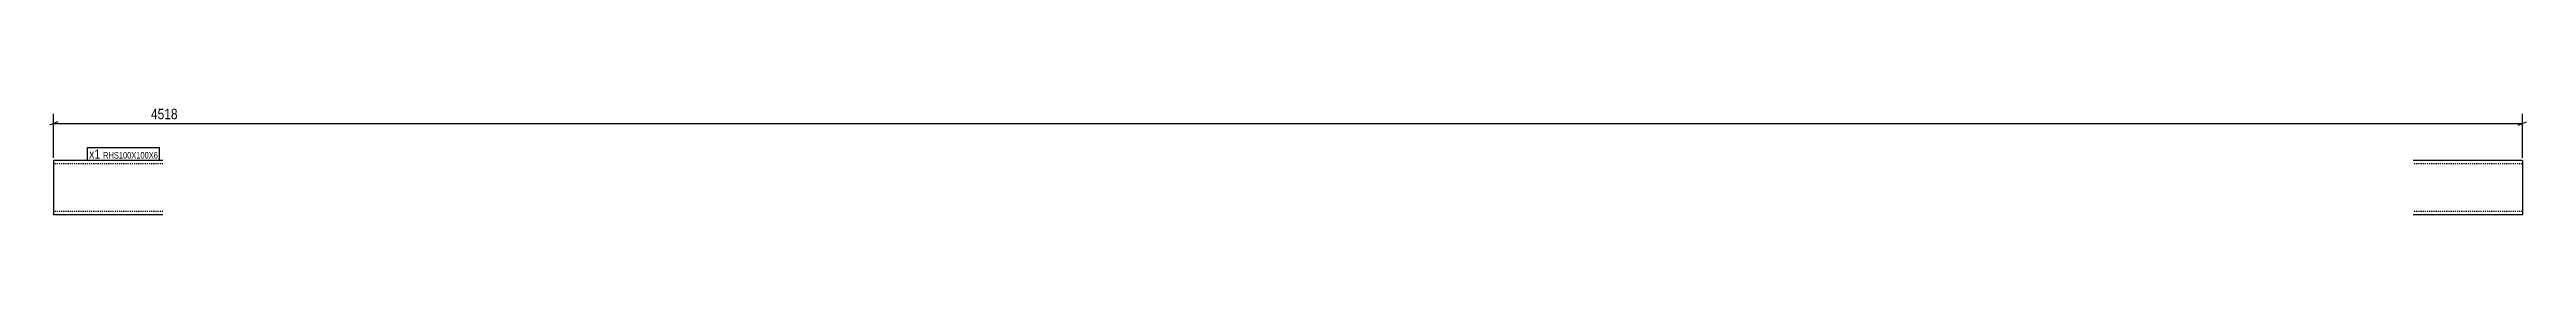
# Model space of a CAD drawing. Header units: millimetres. Extents: x 15 to 4548, y 15 to 215.
import ezdxf

# ---------------------------------------------------------------- set-up
doc = ezdxf.new("R2010")
doc.units = ezdxf.units.MM
doc.linetypes.add('DXK_LINE_DOT2', pattern=[3.9198, 1.9599, -1.9599])
for name, color, linetype in [('MÅLSÆTNING', 7, 'Continuous'), ('STÅL', 7, 'Continuous'), ('TEKST', 7, 'Continuous')]:
    doc.layers.add(name, color=color, linetype=linetype)
doc.styles.add('Arial Narrow', font='ARIALN.TTF', dxfattribs={"height": 0.2})

msp = doc.modelspace()

# ---------------------------------------------------------------- linework, layer by layer
at = {"layer": 'MÅLSÆTNING', "color": 7, "linetype": 'Continuous'}
for p, q in [((30, 185.9), (15, 179.9)), ((22.5, 120), (22.5, 200.7)), ((22.5, 182.9), (4540, 182.9)), ((4532.5, 179.9), (4547.5, 185.9)), ((4540, 120), (4540, 200.7))]:
    msp.add_line(p, q, dxfattribs=at)
at = {"layer": 'STÅL', "color": 2, "linetype": 'Continuous'}
for p, q in [((22.5, 115), (22.5, 103)), ((222.5, 115), (22.5, 115)), ((22.5, 103), (22.5, 27)), ((4540, 115), (4340, 115)), ((4540, 114.1), (4540, 115)), ((4540, 114.1), (4540, 103)), ((4540, 103), (4540, 15)), ((22.5, 27), (22.5, 15.9)), ((22.5, 15), (22.5, 15.9)), ((222.5, 15), (22.5, 15)), ((4540, 15), (4340, 15))]:
    msp.add_line(p, q, dxfattribs=at)
at = {"layer": 'STÅL', "color": 7, "linetype": 'DXK_LINE_DOT2'}
for p, q in [((222.5, 109), (22.5, 109)), ((4540, 109), (4340, 109)), ((4540, 111.5), (4540, 103)), ((22.5, 21), (22.5, 21.5)), ((222.5, 21), (22.5, 21)), ((22.5, 15), (22.5, 15)), ((4540, 21), (4340, 21)), ((4540, 21.5), (4540, 22.4)), ((4540, 21), (4540, 21.5))]:
    msp.add_line(p, q, dxfattribs=at)

# ---------------------------------------------------------------- next in the draw order: wipeouts: each hides what was drawn before it
at = {"color": 0}
for points, layer in [([(4365.9, 186.7), (4365.9, 214.7), (196.6, 214.7), (196.6, 186.7)], 'MÅLSÆTNING'), ([(107.8, 118.5), (107.8, 136), (87.5, 136), (87.5, 118.5)], 'TEKST')]:
    msp.add_wipeout(points, dxfattribs=at).dxf.layer = layer

# ---------------------------------------------------------------- next in the draw order: texts
at = {"layer": 'MÅLSÆTNING', "color": 3, "style": 'Arial Narrow'}
msp.add_text('4518', height=19.09, dxfattribs=at).set_placement((200.6, 190.7))

# ---------------------------------------------------------------- next in the draw order: wipeouts: each hides what was drawn before it
at = {"color": 0}
msp.add_wipeout([(107.8, 118.5), (107.8, 136), (87.5, 136), (87.5, 118.5)], dxfattribs=at).dxf.layer = 'TEKST'

# ---------------------------------------------------------------- next in the draw order: linework, layer by layer
at = {"layer": 'TEKST', "color": 7, "linetype": 'Continuous'}
msp.add_line((84.5, 115.5), (84.5, 139), dxfattribs=at)

# ---------------------------------------------------------------- next in the draw order: wipeouts: each hides what was drawn before it
at = {"color": 0}
msp.add_wipeout([(213.5, 118.5), (213.5, 131), (113, 131), (113, 118.5)], dxfattribs=at).dxf.layer = 'TEKST'

# ---------------------------------------------------------------- next in the draw order: wipeouts: each hides what was drawn before it
msp.add_wipeout([(213.5, 118.5), (213.5, 131), (113, 131), (113, 118.5)], dxfattribs=at).dxf.layer = 'TEKST'

# ---------------------------------------------------------------- next in the draw order: linework, layer by layer
at = {"layer": 'TEKST', "color": 7, "linetype": 'Continuous'}
for p, q in [((84.5, 139), (216.5, 139)), ((216.5, 115.5), (216.5, 139)), ((84.5, 115.5), (216.5, 115.5))]:
    msp.add_line(p, q, dxfattribs=at)

# ---------------------------------------------------------------- next in the draw order: texts
at = {"layer": 'TEKST', "color": 3, "style": 'Arial Narrow'}
for s, height, p in [('x1', 16.7, (87.5, 118.5)), ('RHS100X100X6', 11.93, (113, 118.5))]:
    msp.add_text(s, height=height, dxfattribs=at).set_placement(p)

doc.saveas('drawing.dxf')
